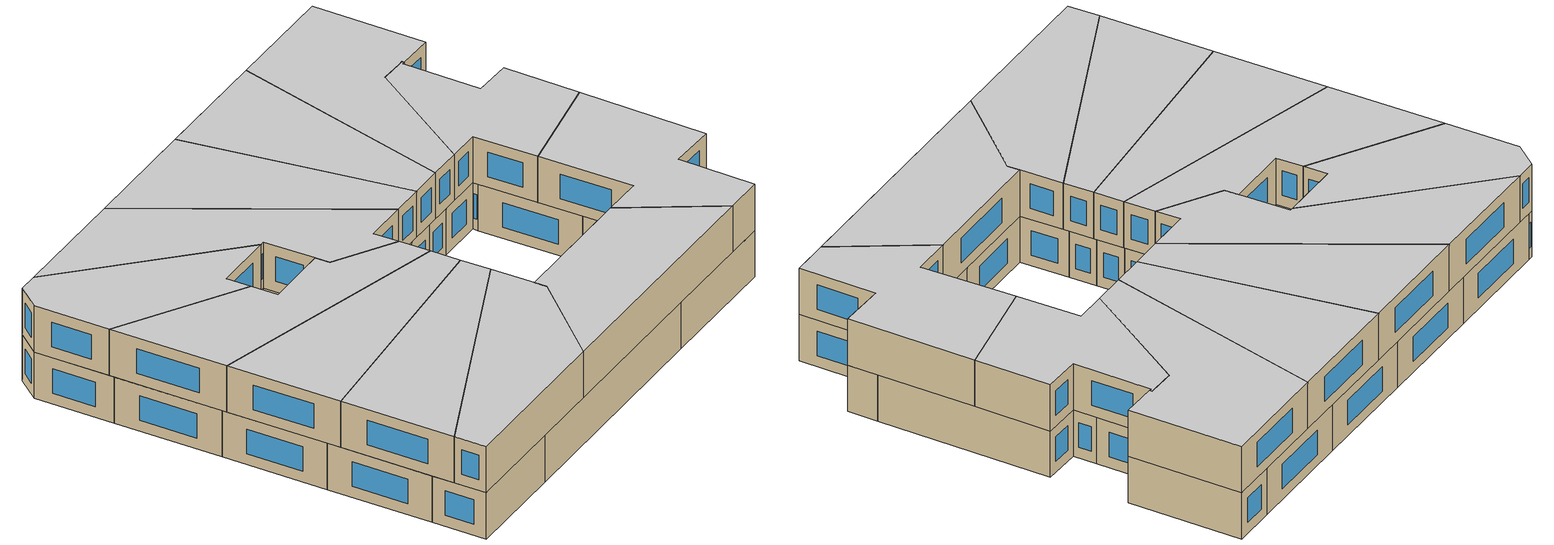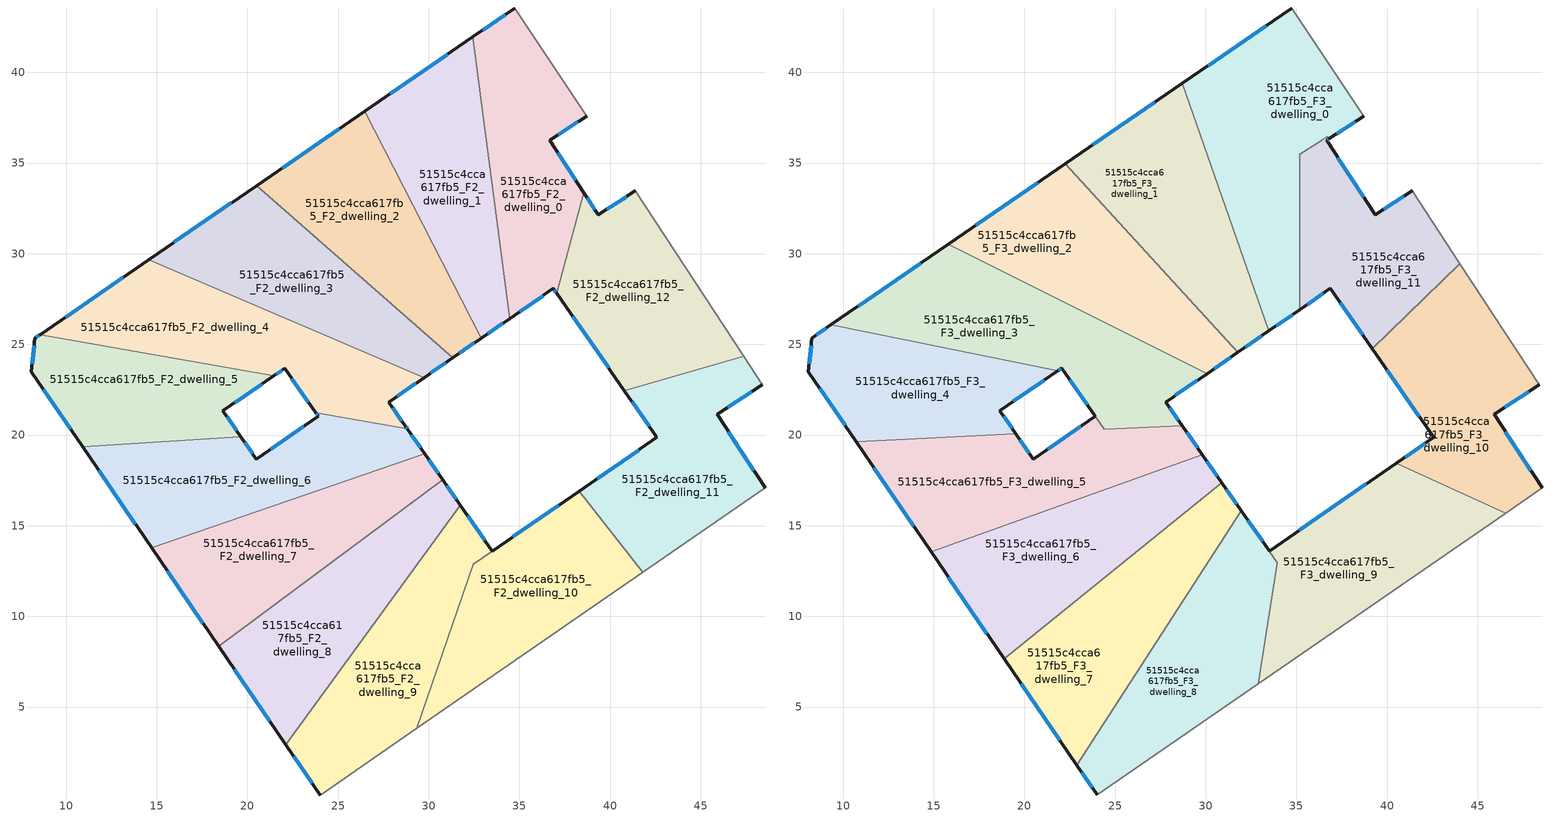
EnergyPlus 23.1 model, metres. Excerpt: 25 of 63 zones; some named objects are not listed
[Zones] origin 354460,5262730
51515c4cca617fb5_F2_dwelling_0
 floor to 51515c4cca617fb5_F1_dwelling_0 (EU_floor_Construction): 34.74,43.55 38.7,37.58 36.66,36.25 38.54,33.37 37.05,27.82 36.87,28.09 34.46,26.42 32.43,41.96 z6
 wall outside (EU_wall_Construction): 34.46,26.42 36.87,28.09 37.05,27.82 / 34.74,43.55 32.43,41.96 / 38.54,33.37 36.66,36.25 38.7,37.58 z6:9
 wall to 51515c4cca617fb5_F2_dwelling_12 (EU_wall_Construction): 37.05,27.82 38.54,33.37 z6:9
 wall to 51515c4cca617fb5_F2_dwelling_1 (EU_wall_Construction): 32.43,41.96 34.46,26.42 z6:9
 wall adiabatic (EU_wall_Construction): 38.7,37.58 34.74,43.55 z6:9
 window (EU_Window_Construction): 36.91,28.03 37.01,27.88 / 35.02,26.81 36.3,27.7 / 34.2,43.18 32.98,42.34 / 37.14,36.57 38.22,37.27 / 38.1,34.05 37.1,35.58 z6.7:8.3
51515c4cca617fb5_F2_dwelling_1
 floor to 51515c4cca617fb5_F1_dwelling_1 (EU_floor_Construction): 32.43,41.96 34.46,26.42 32.89,25.34 26.47,37.86 z6
 wall outside (EU_wall_Construction): 32.89,25.34 34.46,26.42 / 32.43,41.96 26.47,37.86 z6:9
 wall to 51515c4cca617fb5_F2_dwelling_2 (EU_wall_Construction): 26.47,37.86 32.89,25.34 z6:9
 window (EU_Window_Construction): 33.26,25.59 34.09,26.17 / 31.03,41 27.87,38.83 z6.7:8.3
51515c4cca617fb5_F2_dwelling_10
 floor to 51515c4cca617fb5_F1_dwelling_10 (EU_floor_Construction): 38.29,16.91 41.81,12.44 29.33,3.83 32.44,12.87 z6
 wall outside (EU_wall_Construction): 38.29,16.91 33.5,13.6 z6:9
 wall to 51515c4cca617fb5_F2_dwelling_11 (EU_wall_Construction): 41.81,12.44 38.29,16.91 z6:9
 wall adiabatic (EU_wall_Construction): 29.33,3.83 41.81,12.44 z6:9
 wall to 51515c4cca617fb5_F2_dwelling_9 (EU_wall_Construction): 33.5,13.6 32.44,12.87 29.33,3.83 z6:9
 window (EU_Window_Construction): 37.16,16.13 34.63,14.38 z6.7:8.3
51515c4cca617fb5_F2_dwelling_11
 floor to 51515c4cca617fb5_F1_dwelling_11 (EU_floor_Construction): 47.36,24.34 48.39,22.76 45.9,21.15 48.55,17.09 41.81,12.44 38.29,16.91 42.58,19.87 40.78,22.45 z6
 wall outside (EU_wall_Construction): 48.55,17.09 45.9,21.15 48.39,22.76 / 40.78,22.45 42.58,19.87 38.29,16.91 z6:9
 wall adiabatic (EU_wall_Construction): 41.81,12.44 48.55,17.09 / 48.39,22.76 47.36,24.34 z6:9
 wall to 51515c4cca617fb5_F2_dwelling_12 (EU_wall_Construction): 47.36,24.34 40.78,22.45 z6:9
 window (EU_Window_Construction): 47.92,18.04 46.52,20.19 / 41.57,19.18 39.29,17.61 / 41.21,21.85 42.16,20.48 / 46.48,21.53 47.8,22.38 z6.7:8.3
51515c4cca617fb5_F2_dwelling_12
 floor to 51515c4cca617fb5_F1_dwelling_12 (EU_floor_Construction): 41.39,33.47 47.36,24.34 40.78,22.45 37.05,27.82 38.54,33.37 39.34,32.14 z6
 wall outside (EU_wall_Construction): 37.05,27.82 40.78,22.45 / 41.39,33.47 39.34,32.14 38.54,33.37 z6:9
 wall adiabatic (EU_wall_Construction): 47.36,24.34 41.39,33.47 z6:9
 window (EU_Window_Construction): 37.93,26.56 39.91,23.71 / 39.15,32.43 38.73,33.08 / 40.91,33.16 39.82,32.45 z6.7:8.3
51515c4cca617fb5_F2_dwelling_2
 floor to 51515c4cca617fb5_F1_dwelling_2 (EU_floor_Construction): 26.47,37.86 32.89,25.34 31.32,24.25 20.51,33.76 z6
 wall outside (EU_wall_Construction): 31.32,24.25 32.89,25.34 / 26.47,37.86 20.51,33.76 z6:9
 wall to 51515c4cca617fb5_F2_dwelling_3 (EU_wall_Construction): 20.51,33.76 31.32,24.25 z6:9
 window (EU_Window_Construction): 31.68,24.51 32.52,25.08 / 25.07,36.9 21.91,34.73 z6.7:8.3
51515c4cca617fb5_F2_dwelling_3
 floor to 51515c4cca617fb5_F1_dwelling_3 (EU_floor_Construction): 31.32,24.25 29.75,23.17 14.55,29.66 20.51,33.76 z6
 wall outside (EU_wall_Construction): 29.75,23.17 31.32,24.25 / 20.51,33.76 14.55,29.66 z6:9
 wall to 51515c4cca617fb5_F2_dwelling_4 (EU_wall_Construction): 14.55,29.66 29.75,23.17 z6:9
 window (EU_Window_Construction): 30.11,23.42 30.95,24 / 19.11,32.8 15.95,30.63 z6.7:8.3
51515c4cca617fb5_F2_dwelling_4
 floor to 51515c4cca617fb5_F1_dwelling_4 (EU_floor_Construction): 29.75,23.17 27.79,21.82 28.74,20.45 28.82,20.35 23.76,21.24 22.05,23.69 21.45,23.27 8.56,25.54 14.55,29.66 z6
 wall outside (EU_wall_Construction): 21.45,23.27 22.05,23.69 23.76,21.24 / 14.55,29.66 8.56,25.54 / 28.82,20.35 28.74,20.45 27.79,21.82 29.75,23.17 z6:9
 wall to 51515c4cca617fb5_F2_dwelling_5 (EU_wall_Construction): 8.56,25.54 21.45,23.27 z6:9
 wall to 51515c4cca617fb5_F2_dwelling_6 (EU_wall_Construction): 23.76,21.24 28.82,20.35 z6:9
 window (EU_Window_Construction): 21.59,23.37 21.91,23.59 / 13.14,28.7 9.97,26.51 / 28.25,22.14 29.29,22.85 / 28.52,20.77 28.01,21.5 / 28.8,20.37 28.76,20.43 / 22.45,23.11 23.36,21.81 z6.7:8.3
51515c4cca617fb5_F2_dwelling_5
 floor to 51515c4cca617fb5_F1_dwelling_5 (EU_floor_Construction): 21.45,23.27 18.64,21.34 19.64,19.9 10.9,19.36 8.08,23.5 8.28,25.35 8.56,25.54 z6
 wall outside (EU_wall_Construction): 8.56,25.54 8.28,25.35 8.08,23.5 10.9,19.36 / 19.64,19.9 18.64,21.34 21.45,23.27 z6:9
 wall to 51515c4cca617fb5_F2_dwelling_6 (EU_wall_Construction): 10.9,19.36 19.64,19.9 z6:9
 window (EU_Window_Construction): 8.49,25.5 8.34,25.4 / 19.3,21.79 20.79,22.82 / 19.4,20.24 18.87,21 / 8.74,22.53 10.24,20.34 / 8.23,24.92 8.13,23.93 z6.7:8.3
51515c4cca617fb5_F2_dwelling_6
 floor to 51515c4cca617fb5_F1_dwelling_6 (EU_floor_Construction): 28.82,20.35 29.77,18.98 14.71,13.78 10.9,19.36 19.64,19.9 20.49,18.68 23.9,21.04 23.76,21.24 z6
 wall outside (EU_wall_Construction): 23.76,21.24 23.9,21.04 20.49,18.68 19.64,19.9 / 29.77,18.98 28.82,20.35 / 10.9,19.36 14.71,13.78 z6:9
 wall to 51515c4cca617fb5_F2_dwelling_7 (EU_wall_Construction): 14.71,13.78 29.77,18.98 z6:9
 window (EU_Window_Construction): 23.79,21.19 23.87,21.09 / 29.54,19.3 29.04,20.02 / 11.8,18.05 13.82,15.09 / 20.29,18.96 19.84,19.61 / 23.1,20.48 21.29,19.23 z6.7:8.3
51515c4cca617fb5_F2_dwelling_7
 floor to 51515c4cca617fb5_F1_dwelling_7 (EU_floor_Construction): 29.77,18.98 30.76,17.55 18.41,8.36 14.71,13.78 z6
 wall outside (EU_wall_Construction): 30.76,17.55 29.77,18.98 / 14.71,13.78 18.41,8.36 z6:9
 wall to 51515c4cca617fb5_F2_dwelling_8 (EU_wall_Construction): 18.41,8.36 30.76,17.55 z6:9
 window (EU_Window_Construction): 30.53,17.89 30,18.64 / 15.58,12.51 17.54,9.63 z6.7:8.3
51515c4cca617fb5_F2_dwelling_8
 floor to 51515c4cca617fb5_F1_dwelling_8 (EU_floor_Construction): 30.76,17.55 31.74,16.13 22.11,2.93 18.41,8.36 z6
 wall outside (EU_wall_Construction): 31.74,16.13 30.76,17.55 / 18.41,8.36 22.11,2.93 z6:9
 wall to 51515c4cca617fb5_F2_dwelling_9 (EU_wall_Construction): 22.11,2.93 31.74,16.13 z6:9
 window (EU_Window_Construction): 31.51,16.47 30.99,17.22 / 19.28,7.08 21.24,4.21 z6.7:8.3
51515c4cca617fb5_F2_dwelling_9
 floor to 51515c4cca617fb5_F1_dwelling_9 (EU_floor_Construction): 31.74,16.13 33.5,13.61 32.44,12.87 29.33,3.83 24,0.15 22.11,2.93 z6
 wall outside (EU_wall_Construction): 33.5,13.61 31.74,16.13 / 22.11,2.93 24,0.15 z6:9
 wall adiabatic (EU_wall_Construction): 24,0.15 29.33,3.83 z6:9
 window (EU_Window_Construction): 33.09,14.2 32.16,15.54 / 22.55,2.28 23.56,0.81 z6.7:8.3
51515c4cca617fb5_F3_dwelling_0
 floor to 51515c4cca617fb5_F2_dwelling_0 (EU_floor_Construction): 34.74,43.55 38.7,37.58 36.78,36.34 36.7,36.46 36.45,36.3 35.18,35.48 35.18,26.93 34.46,26.42 32.43,41.96 z9
 floor to 51515c4cca617fb5_F2_dwelling_1 (EU_floor_Construction): 32.43,41.96 34.46,26.42 33.47,25.75 28.7,39.4 z9
 wall outside (EU_wall_Construction): 34.74,43.55 28.7,39.4 / 36.78,36.34 38.7,37.58 / 33.47,25.75 35.18,26.93 z9:12
 wall adiabatic (EU_wall_Construction): 38.7,37.58 34.74,43.55 z9:12
 wall to 51515c4cca617fb5_F3_dwelling_11 (EU_wall_Construction): 35.18,26.93 35.18,35.48 36.45,36.3 36.7,36.46 36.78,36.34 z9:12
 wall to 51515c4cca617fb5_F3_dwelling_1 (EU_wall_Construction): 28.7,39.4 33.47,25.75 z9:12
 window (EU_Window_Construction): 33.33,42.58 30.12,40.38 / 37.23,36.63 38.25,37.29 / 33.88,26.02 34.78,26.65 z9.7:11.3
 ceiling to 51515c4cca617fb5_F4_dwelling_0 (EU_floor_Construction): 35.18,26.93 35.18,35.48 36.45,36.3 36.7,36.46 36.78,36.34 38.7,37.58 34.74,43.55 28.7,39.4 33.47,25.75 z12
51515c4cca617fb5_F3_dwelling_1
 floor to 51515c4cca617fb5_F2_dwelling_1 (EU_floor_Construction): 28.7,39.4 33.47,25.75 32.89,25.34 26.47,37.86 z9
 floor to 51515c4cca617fb5_F2_dwelling_2 (EU_floor_Construction): 26.47,37.86 32.89,25.34 31.77,24.57 22.24,34.96 z9
 wall outside (EU_wall_Construction): 31.77,24.57 33.47,25.75 / 28.7,39.4 22.24,34.96 z9:12
 wall to 51515c4cca617fb5_F3_dwelling_2 (EU_wall_Construction): 22.24,34.96 31.77,24.57 z9:12
 window (EU_Window_Construction): 32.17,24.85 33.07,25.47 / 27.19,38.36 23.76,36 z9.7:11.3
 ceiling to 51515c4cca617fb5_F4_dwelling_1 (EU_floor_Construction): 33.47,25.75 28.7,39.4 22.24,34.96 31.77,24.57 z12
51515c4cca617fb5_F3_dwelling_10
 floor to 51515c4cca617fb5_F2_dwelling_11 (EU_floor_Construction): 47.36,24.34 48.39,22.76 45.9,21.15 48.55,17.09 46.54,15.7 40.5,18.44 42.58,19.87 40.79,22.45 z9
 floor to 51515c4cca617fb5_F2_dwelling_12 (EU_floor_Construction): 44.01,29.46 47.36,24.34 40.79,22.45 39.19,24.75 z9
 wall outside (EU_wall_Construction): 48.55,17.09 45.9,21.15 48.39,22.76 / 39.19,24.75 42.58,19.87 40.5,18.44 z9:12
 wall adiabatic (EU_wall_Construction): 46.54,15.7 48.55,17.09 / 48.39,22.76 44.01,29.46 z9:12
 wall to 51515c4cca617fb5_F3_dwelling_9 (EU_wall_Construction): 40.5,18.44 46.54,15.7 z9:12
 wall to 51515c4cca617fb5_F3_dwelling_11 (EU_wall_Construction): 44.01,29.46 39.19,24.75 z9:12
 window (EU_Window_Construction): 47.92,18.04 46.52,20.2 / 42.09,19.54 40.99,18.78 / 39.98,23.61 41.78,21.02 / 46.48,21.53 47.8,22.38 z9.7:11.3
 ceiling to 51515c4cca617fb5_F4_dwelling_10 (EU_floor_Construction): 48.55,17.09 45.9,21.15 48.39,22.76 44.01,29.46 39.19,24.75 42.58,19.87 40.5,18.44 46.54,15.7 z12
51515c4cca617fb5_F3_dwelling_11
 floor to 51515c4cca617fb5_F2_dwelling_12 (EU_floor_Construction): 41.39,33.47 44.01,29.46 39.19,24.75 37.05,27.82 38.54,33.37 39.34,32.14 z9
 floor to 51515c4cca617fb5_F2_dwelling_0 (EU_floor_Construction): 36.78,36.34 36.66,36.26 38.54,33.37 37.05,27.82 36.87,28.09 35.18,26.93 35.18,35.48 36.45,36.3 36.7,36.46 z9
 wall outside (EU_wall_Construction): 41.39,33.47 39.34,32.14 36.66,36.26 36.78,36.34 / 35.18,26.93 36.87,28.09 39.19,24.75 z9:12
 wall adiabatic (EU_wall_Construction): 44.01,29.46 41.39,33.47 z9:12
 window (EU_Window_Construction): 36.69,36.28 36.75,36.32 / 38.71,33.11 37.29,35.29 / 40.91,33.16 39.82,32.45 / 37.41,27.31 38.64,25.54 / 35.58,27.2 36.47,27.82 z9.7:11.3
 ceiling to 51515c4cca617fb5_F4_dwelling_11 (EU_floor_Construction): 44.01,29.46 41.39,33.47 39.34,32.14 36.66,36.26 36.78,36.34 36.7,36.46 36.45,36.3 35.18,35.48 35.18,26.93 36.87,28.09 39.19,24.75 z12
51515c4cca617fb5_F3_dwelling_2
 floor to 51515c4cca617fb5_F2_dwelling_3 (EU_floor_Construction): 31.31,24.25 30.07,23.4 15.79,30.52 20.51,33.76 z9
 floor to 51515c4cca617fb5_F2_dwelling_2 (EU_floor_Construction): 22.24,34.96 31.77,24.57 31.31,24.25 20.51,33.76 z9
 wall outside (EU_wall_Construction): 30.07,23.4 31.77,24.57 / 22.24,34.96 15.78,30.52 z9:12
 wall to 51515c4cca617fb5_F3_dwelling_3 (EU_wall_Construction): 15.78,30.52 30.07,23.4 z9:12
 window (EU_Window_Construction): 30.47,23.67 31.37,24.29 / 20.73,33.91 17.3,31.56 z9.7:11.3
 ceiling to 51515c4cca617fb5_F4_dwelling_2 (EU_floor_Construction): 31.77,24.57 22.24,34.96 15.78,30.52 30.07,23.4 z12
51515c4cca617fb5_F3_dwelling_3
 floor to 51515c4cca617fb5_F2_dwelling_3 (EU_floor_Construction): 30.07,23.4 29.75,23.17 14.55,29.66 15.79,30.52 z9
 floor to 51515c4cca617fb5_F2_dwelling_4 (EU_floor_Construction): 29.75,23.17 27.79,21.82 28.69,20.52 28,20.49 23.76,21.24 22.05,23.69 21.84,23.54 9.33,26.07 14.55,29.66 z9
 floor to 51515c4cca617fb5_F2_dwelling_6 (EU_floor_Construction): 28,20.49 24.41,20.31 23.76,21.24 z9
 wall outside (EU_wall_Construction): 21.84,23.54 22.05,23.69 23.9,21.04 / 15.78,30.52 9.32,26.07 / 28.69,20.52 27.79,21.82 30.07,23.4 z9:12
 wall to 51515c4cca617fb5_F3_dwelling_4 (EU_wall_Construction): 9.32,26.07 21.84,23.54 z9:12
 wall to 51515c4cca617fb5_F3_dwelling_5 (EU_wall_Construction): 23.9,21.04 24.41,20.31 28.69,20.52 z9:12
 window (EU_Window_Construction): 21.89,23.58 22,23.65 / 14.27,29.47 10.84,27.12 / 28.33,22.19 29.54,23.03 / 28.48,20.83 28,21.52 / 22.48,23.07 23.46,21.66 z9.7:11.3
 ceiling to 51515c4cca617fb5_F4_dwelling_3 (EU_floor_Construction): 28.69,20.52 27.79,21.82 30.07,23.4 15.78,30.52 9.32,26.07 21.84,23.54 22.05,23.69 24.41,20.31 z12
51515c4cca617fb5_F3_dwelling_4
 floor to 51515c4cca617fb5_F2_dwelling_4 (EU_floor_Construction): 21.84,23.54 21.45,23.27 8.56,25.54 9.33,26.07 z9
 floor to 51515c4cca617fb5_F2_dwelling_5 (EU_floor_Construction): 21.45,23.27 18.64,21.34 19.52,20.07 10.72,19.63 8.08,23.5 8.28,25.35 8.56,25.54 z9
 wall outside (EU_wall_Construction): 9.32,26.07 8.28,25.35 8.08,23.5 10.72,19.63 / 19.52,20.07 18.64,21.34 21.84,23.54 z9:12
 wall to 51515c4cca617fb5_F3_dwelling_5 (EU_wall_Construction): 10.72,19.63 19.52,20.07 z9:12
 window (EU_Window_Construction): 9.08,25.9 8.52,25.52 / 19.39,21.86 21.09,23.02 / 19.31,20.37 18.85,21.04 / 8.7,22.59 10.1,20.54 / 8.23,24.92 8.13,23.94 z9.7:11.3
 ceiling to 51515c4cca617fb5_F4_dwelling_4 (EU_floor_Construction): 19.52,20.07 18.64,21.34 21.84,23.54 9.32,26.07 8.28,25.35 8.08,23.5 10.72,19.63 z12
51515c4cca617fb5_F3_dwelling_5
 floor to 51515c4cca617fb5_F2_dwelling_6 (EU_floor_Construction): 28.82,20.35 29.77,18.98 14.71,13.78 10.9,19.36 19.64,19.9 20.49,18.68 23.9,21.04 24.41,20.31 28,20.49 z9
 floor to 51515c4cca617fb5_F2_dwelling_7 (EU_floor_Construction): 29.77,18.98 29.81,18.92 14.87,13.55 14.71,13.78 z9
 floor to 51515c4cca617fb5_F2_dwelling_5 (EU_floor_Construction): 19.52,20.07 19.64,19.9 10.9,19.36 10.72,19.63 z9
 floor to 51515c4cca617fb5_F2_dwelling_4 (EU_floor_Construction): 28.74,20.45 28.82,20.35 28,20.49 28.69,20.52 z9
 wall outside (EU_wall_Construction): 23.9,21.04 20.49,18.68 19.52,20.07 / 29.81,18.92 28.69,20.52 / 10.72,19.63 14.87,13.55 z9:12
 wall to 51515c4cca617fb5_F3_dwelling_6 (EU_wall_Construction): 14.87,13.55 29.81,18.92 z9:12
 window (EU_Window_Construction): 23.1,20.48 21.29,19.23 / 29.55,19.3 28.95,20.15 / 11.7,18.2 13.89,14.98 / 20.26,19 19.75,19.74 z9.7:11.3
 ceiling to 51515c4cca617fb5_F4_dwelling_5 (EU_floor_Construction): 29.81,18.92 28.69,20.52 24.41,20.31 23.9,21.04 20.49,18.68 19.52,20.07 10.72,19.63 14.87,13.55 z12
51515c4cca617fb5_F3_dwelling_6
 floor to 51515c4cca617fb5_F2_dwelling_7 (EU_floor_Construction): 29.81,18.92 30.76,17.55 18.41,8.36 14.87,13.55 z9
 floor to 51515c4cca617fb5_F2_dwelling_8 (EU_floor_Construction): 30.76,17.55 30.88,17.37 18.87,7.68 18.41,8.36 z9
 wall outside (EU_wall_Construction): 30.88,17.37 29.81,18.92 / 14.87,13.55 18.87,7.68 z9:12
 wall to 51515c4cca617fb5_F3_dwelling_7 (EU_wall_Construction): 18.87,7.68 30.88,17.37 z9:12
 window (EU_Window_Construction): 30.63,17.74 30.06,18.56 / 15.81,12.17 17.93,9.06 z9.7:11.3
 ceiling to 51515c4cca617fb5_F4_dwelling_6 (EU_floor_Construction): 30.88,17.37 29.81,18.92 14.87,13.55 18.87,7.68 z12
51515c4cca617fb5_F3_dwelling_7
 floor to 51515c4cca617fb5_F2_dwelling_8 (EU_floor_Construction): 30.88,17.37 31.74,16.13 22.11,2.93 18.87,7.68 z9
 floor to 51515c4cca617fb5_F2_dwelling_9 (EU_floor_Construction): 31.74,16.13 31.95,15.84 22.88,1.8 22.11,2.93 z9
 wall outside (EU_wall_Construction): 31.95,15.84 30.88,17.37 / 18.87,7.68 22.88,1.8 z9:12
 wall to 51515c4cca617fb5_F3_dwelling_8 (EU_wall_Construction): 22.88,1.8 31.95,15.84 z9:12
 window (EU_Window_Construction): 31.7,16.2 31.13,17.01 / 19.81,6.3 21.94,3.18 z9.7:11.3
 ceiling to 51515c4cca617fb5_F4_dwelling_7 (EU_floor_Construction): 22.88,1.8 31.95,15.84 30.88,17.37 18.87,7.68 z12
51515c4cca617fb5_F3_dwelling_8
 floor to 51515c4cca617fb5_F2_dwelling_9 (EU_floor_Construction): 31.95,15.84 33.5,13.61 32.44,12.87 29.33,3.83 24,0.15 22.88,1.8 z9
 floor to 51515c4cca617fb5_F2_dwelling_10 (EU_floor_Construction): 33.5,13.6 33.94,12.97 32.88,6.28 29.33,3.83 32.44,12.87 z9
 wall outside (EU_wall_Construction): 22.88,1.8 24,0.15 / 33.5,13.61 31.95,15.84 z9:12
 wall to 51515c4cca617fb5_F3_dwelling_9 (EU_wall_Construction): 32.88,6.28 33.94,12.97 33.5,13.61 z9:12
 wall adiabatic (EU_wall_Construction): 24,0.15 32.88,6.28 z9:12
 window (EU_Window_Construction): 23.14,1.41 23.74,0.54 / 33.14,14.13 32.31,15.32 z9.7:11.3
 ceiling to 51515c4cca617fb5_F4_dwelling_8 (EU_floor_Construction): 32.88,6.28 33.94,12.97 31.95,15.84 22.88,1.8 24,0.15 z12
51515c4cca617fb5_F3_dwelling_9
 floor to 51515c4cca617fb5_F2_dwelling_10 (EU_floor_Construction): 38.29,16.91 41.81,12.44 32.89,6.28 33.94,12.97 33.5,13.6 z9
 floor to 51515c4cca617fb5_F2_dwelling_11 (EU_floor_Construction): 46.54,15.7 41.81,12.44 38.29,16.91 40.5,18.44 z9
 wall outside (EU_wall_Construction): 40.5,18.44 33.5,13.61 z9:12
 wall adiabatic (EU_wall_Construction): 32.89,6.28 46.54,15.7 z9:12
 window (EU_Window_Construction): 38.86,17.3 35.15,14.74 z9.7:11.3
 ceiling to 51515c4cca617fb5_F4_dwelling_9 (EU_floor_Construction): 46.54,15.7 40.5,18.44 33.5,13.61 33.94,12.97 32.89,6.28 z12
[Building]
EU S2 Campaign: North Axis=0; Terrain=City; Solar Distribution=FullExterior
[Site:Location]
Budapest.Ferenc.Liszt.Intl.AP: Latitude=47.437; Longitude=19.256; Time Zone=1; Elevation=185
[SizingPeriod:WeatherFileDays]
AnnualSizingPeriod: Begin Month=1; Begin Day of Month=1; End Month=12; End Day of Month=31; Day of Week for Start Day=Monday; Use Weather File Daylight Saving Period=No; Use Weather File Rain and Snow Indicators=No
[MATERIAL]
EU_InternalMass_Material: Roughness=MediumRough; Thickness=0.1; Conductivity=1; Density=1800; Specific Heat=900; Thermal Absorptance=0.9; Solar Absorptance=0.7; Visible Absorptance=0.7
[MATERIAL:NOMASS] Roughness=MediumRough; Thermal Absorptance=0.9; Solar Absorptance=0.7; Visible Absorptance=0.7
Name | Thermal Resistance
EU_wall_NoMass | 0.832559
EU_floor_NoMass | 0.872794
[WINDOWMATERIAL:SIMPLEGLAZINGSYSTEM]
EU_Window_SimpleGlazing: UFactor=2.79869; Solar Heat Gain Coefficient=0.75; Visible Transmittance=0.75
[CONSTRUCTION]
EU_wall_Construction: EU_wall_NoMass
EU_floor_Construction: EU_floor_NoMass
EU_Window_Construction: EU_Window_SimpleGlazing
EU_InternalMass_Construction: EU_InternalMass_Material
[ZONE] Type=1; Multiplier=1; Ceiling Height=autocalculate; Floor Area=autocalculate; Part of Total Floor Area=Yes
Name | Volume
51515c4cca617fb5_F2_dwelling_0 | 191.49
51515c4cca617fb5_F3_dwelling_0 | 246.636
51515c4cca617fb5_F2_dwelling_1 | 191.469
51515c4cca617fb5_F3_dwelling_1; 51515c4cca617fb5_F3_dwelling_10 | 207.43
51515c4cca617fb5_F2_dwelling_10 | 189.609
51515c4cca617fb5_F2_dwelling_11 | 191.457
51515c4cca617fb5_F3_dwelling_11 | 168.234
51515c4cca617fb5_F2_dwelling_12 | 191.484
51515c4cca617fb5_F2_dwelling_2 | 191.5
51515c4cca617fb5_F3_dwelling_2 | 207.433
51515c4cca617fb5_F2_dwelling_3 | 191.482
51515c4cca617fb5_F3_dwelling_3 | 241.91
51515c4cca617fb5_F2_dwelling_4 | 216.46
51515c4cca617fb5_F3_dwelling_4 | 171.051
51515c4cca617fb5_F2_dwelling_5 | 157.622
51515c4cca617fb5_F3_dwelling_5 | 209.315
51515c4cca617fb5_F2_dwelling_6 | 200.357
51515c4cca617fb5_F3_dwelling_6 | 207.431
51515c4cca617fb5_F2_dwelling_7 | 191.447
51515c4cca617fb5_F3_dwelling_7 | 207.457
51515c4cca617fb5_F2_dwelling_8 | 191.491
51515c4cca617fb5_F3_dwelling_8 | 206.528
51515c4cca617fb5_F2_dwelling_9 | 193.314
51515c4cca617fb5_F3_dwelling_9 | 208.27
[INTERNALMASS] Construction=EU_InternalMass_Construction
Name | Zone or ZoneList | Surface Area
51515c4cca617fb5_F2_dwelling_0_EU_InternalMass | 51515c4cca617fb5_F2_dwelling_0 | 63.8301
51515c4cca617fb5_F2_dwelling_1_EU_InternalMass | 51515c4cca617fb5_F2_dwelling_1 | 63.8228
51515c4cca617fb5_F2_dwelling_2_EU_InternalMass | 51515c4cca617fb5_F2_dwelling_2 | 63.8331
51515c4cca617fb5_F2_dwelling_3_EU_InternalMass | 51515c4cca617fb5_F2_dwelling_3 | 63.8275
51515c4cca617fb5_F2_dwelling_4_EU_InternalMass | 51515c4cca617fb5_F2_dwelling_4 | 72.1559
51515c4cca617fb5_F2_dwelling_5_EU_InternalMass | 51515c4cca617fb5_F2_dwelling_5 | 52.5407
51515c4cca617fb5_F2_dwelling_6_EU_InternalMass | 51515c4cca617fb5_F2_dwelling_6 | 66.7826
51515c4cca617fb5_F2_dwelling_7_EU_InternalMass | 51515c4cca617fb5_F2_dwelling_7 | 63.8157
51515c4cca617fb5_F2_dwelling_8_EU_InternalMass | 51515c4cca617fb5_F2_dwelling_8 | 63.8304
51515c4cca617fb5_F2_dwelling_9_EU_InternalMass | 51515c4cca617fb5_F2_dwelling_9 | 64.4388
51515c4cca617fb5_F2_dwelling_10_EU_InternalMass | 51515c4cca617fb5_F2_dwelling_10 | 63.2153
51515c4cca617fb5_F2_dwelling_11_EU_InternalMass | 51515c4cca617fb5_F2_dwelling_11 | 63.8189
51515c4cca617fb5_F2_dwelling_12_EU_InternalMass | 51515c4cca617fb5_F2_dwelling_12 | 63.8283
51515c4cca617fb5_F3_dwelling_0_EU_InternalMass | 51515c4cca617fb5_F3_dwelling_0 | 82.2179
51515c4cca617fb5_F3_dwelling_1_EU_InternalMass | 51515c4cca617fb5_F3_dwelling_1 | 69.1433
51515c4cca617fb5_F3_dwelling_2_EU_InternalMass | 51515c4cca617fb5_F3_dwelling_2 | 69.1443
51515c4cca617fb5_F3_dwelling_3_EU_InternalMass | 51515c4cca617fb5_F3_dwelling_3 | 80.6451
51515c4cca617fb5_F3_dwelling_4_EU_InternalMass | 51515c4cca617fb5_F3_dwelling_4 | 57.017
51515c4cca617fb5_F3_dwelling_5_EU_InternalMass | 51515c4cca617fb5_F3_dwelling_5 | 69.7713
51515c4cca617fb5_F3_dwelling_6_EU_InternalMass | 51515c4cca617fb5_F3_dwelling_6 | 69.1438
51515c4cca617fb5_F3_dwelling_7_EU_InternalMass | 51515c4cca617fb5_F3_dwelling_7 | 69.152
51515c4cca617fb5_F3_dwelling_8_EU_InternalMass | 51515c4cca617fb5_F3_dwelling_8 | 68.8547
51515c4cca617fb5_F3_dwelling_9_EU_InternalMass | 51515c4cca617fb5_F3_dwelling_9 | 69.4257
51515c4cca617fb5_F3_dwelling_10_EU_InternalMass | 51515c4cca617fb5_F3_dwelling_10 | 69.1442
51515c4cca617fb5_F3_dwelling_11_EU_InternalMass | 51515c4cca617fb5_F3_dwelling_11 | 56.0767
[OTHEREQUIPMENT] Fuel Type=Electricity; Design Level Calculation Method=Watts/Area; Power per Zone Floor Area=1; Fraction Latent=0; Fraction Radiant=0; Fraction Lost=0; Carbon Dioxide Generation Rate=0; EndUse Subcategory=EU_Step8_InternalGains
Name | Zone or ZoneList or Space or SpaceList | Schedule
EU_Step8_InternalGain_51515c4cca617fb5_F2_dwelling_0_f000 | 51515c4cca617fb5_F2_dwelling_0 | EU_Step8_GainSchedule_51515c4cca617fb5_F2_dwelling_0_f000
EU_Step8_InternalGain_51515c4cca617fb5_F2_dwelling_1_f000 | 51515c4cca617fb5_F2_dwelling_1 | EU_Step8_GainSchedule_51515c4cca617fb5_F2_dwelling_1_f000
EU_Step8_InternalGain_51515c4cca617fb5_F2_dwelling_2_f000 | 51515c4cca617fb5_F2_dwelling_2 | EU_Step8_GainSchedule_51515c4cca617fb5_F2_dwelling_2_f000
EU_Step8_InternalGain_51515c4cca617fb5_F2_dwelling_3_f000 | 51515c4cca617fb5_F2_dwelling_3 | EU_Step8_GainSchedule_51515c4cca617fb5_F2_dwelling_3_f000
EU_Step8_InternalGain_51515c4cca617fb5_F2_dwelling_4_f000 | 51515c4cca617fb5_F2_dwelling_4 | EU_Step8_GainSchedule_51515c4cca617fb5_F2_dwelling_4_f000
EU_Step8_InternalGain_51515c4cca617fb5_F2_dwelling_5_f000 | 51515c4cca617fb5_F2_dwelling_5 | EU_Step8_GainSchedule_51515c4cca617fb5_F2_dwelling_5_f000
EU_Step8_InternalGain_51515c4cca617fb5_F2_dwelling_6_f000 | 51515c4cca617fb5_F2_dwelling_6 | EU_Step8_GainSchedule_51515c4cca617fb5_F2_dwelling_6_f000
EU_Step8_InternalGain_51515c4cca617fb5_F2_dwelling_7_f000 | 51515c4cca617fb5_F2_dwelling_7 | EU_Step8_GainSchedule_51515c4cca617fb5_F2_dwelling_7_f000
EU_Step8_InternalGain_51515c4cca617fb5_F2_dwelling_8_f000 | 51515c4cca617fb5_F2_dwelling_8 | EU_Step8_GainSchedule_51515c4cca617fb5_F2_dwelling_8_f000
EU_Step8_InternalGain_51515c4cca617fb5_F2_dwelling_9_f000 | 51515c4cca617fb5_F2_dwelling_9 | EU_Step8_GainSchedule_51515c4cca617fb5_F2_dwelling_9_f000
EU_Step8_InternalGain_51515c4cca617fb5_F2_dwelling_10_f000 | 51515c4cca617fb5_F2_dwelling_10 | EU_Step8_GainSchedule_51515c4cca617fb5_F2_dwelling_10_f000
EU_Step8_InternalGain_51515c4cca617fb5_F2_dwelling_11_f000 | 51515c4cca617fb5_F2_dwelling_11 | EU_Step8_GainSchedule_51515c4cca617fb5_F2_dwelling_11_f000
EU_Step8_InternalGain_51515c4cca617fb5_F2_dwelling_12_f000 | 51515c4cca617fb5_F2_dwelling_12 | EU_Step8_GainSchedule_51515c4cca617fb5_F2_dwelling_12_f000
EU_Step8_InternalGain_51515c4cca617fb5_F3_dwelling_0_f000 | 51515c4cca617fb5_F3_dwelling_0 | EU_Step8_GainSchedule_51515c4cca617fb5_F3_dwelling_0_f000
EU_Step8_InternalGain_51515c4cca617fb5_F3_dwelling_1_f000 | 51515c4cca617fb5_F3_dwelling_1 | EU_Step8_GainSchedule_51515c4cca617fb5_F3_dwelling_1_f000
EU_Step8_InternalGain_51515c4cca617fb5_F3_dwelling_2_f000 | 51515c4cca617fb5_F3_dwelling_2 | EU_Step8_GainSchedule_51515c4cca617fb5_F3_dwelling_2_f000
EU_Step8_InternalGain_51515c4cca617fb5_F3_dwelling_3_f000 | 51515c4cca617fb5_F3_dwelling_3 | EU_Step8_GainSchedule_51515c4cca617fb5_F3_dwelling_3_f000
EU_Step8_InternalGain_51515c4cca617fb5_F3_dwelling_4_f000 | 51515c4cca617fb5_F3_dwelling_4 | EU_Step8_GainSchedule_51515c4cca617fb5_F3_dwelling_4_f000
EU_Step8_InternalGain_51515c4cca617fb5_F3_dwelling_5_f000 | 51515c4cca617fb5_F3_dwelling_5 | EU_Step8_GainSchedule_51515c4cca617fb5_F3_dwelling_5_f000
EU_Step8_InternalGain_51515c4cca617fb5_F3_dwelling_6_f000 | 51515c4cca617fb5_F3_dwelling_6 | EU_Step8_GainSchedule_51515c4cca617fb5_F3_dwelling_6_f000
EU_Step8_InternalGain_51515c4cca617fb5_F3_dwelling_7_f000 | 51515c4cca617fb5_F3_dwelling_7 | EU_Step8_GainSchedule_51515c4cca617fb5_F3_dwelling_7_f000
EU_Step8_InternalGain_51515c4cca617fb5_F3_dwelling_8_f000 | 51515c4cca617fb5_F3_dwelling_8 | EU_Step8_GainSchedule_51515c4cca617fb5_F3_dwelling_8_f000
EU_Step8_InternalGain_51515c4cca617fb5_F3_dwelling_9_f000 | 51515c4cca617fb5_F3_dwelling_9 | EU_Step8_GainSchedule_51515c4cca617fb5_F3_dwelling_9_f000
EU_Step8_InternalGain_51515c4cca617fb5_F3_dwelling_10_f000 | 51515c4cca617fb5_F3_dwelling_10 | EU_Step8_GainSchedule_51515c4cca617fb5_F3_dwelling_10_f000
EU_Step8_InternalGain_51515c4cca617fb5_F3_dwelling_11_f000 | 51515c4cca617fb5_F3_dwelling_11 | EU_Step8_GainSchedule_51515c4cca617fb5_F3_dwelling_11_f000
[ZONEVENTILATION:DESIGNFLOWRATE] Schedule=EU_AlwaysOn; Design Flow Rate Calculation Method=AirChanges/Hour; Air Changes per Hour=0.475469; Ventilation Type=Natural; Fan Pressure Rise=0; Fan Total Efficiency=1; Constant Term Coefficient=1; Temperature Term Coefficient=0; Velocity Term Coefficient=0; Velocity Squared Term Coefficient=0; Minimum Indoor Temperature=-100; Maximum Indoor Temperature=100; Delta Temperature=-100; Minimum Outdoor Temperature=-100; Maximum Outdoor Temperature=100; Maximum Wind Speed=40
Name | Zone or ZoneList or Space or SpaceList
EU_ConstantAir_51515c4cca617fb5_F2_dwelling_0 | 51515c4cca617fb5_F2_dwelling_0
EU_ConstantAir_51515c4cca617fb5_F2_dwelling_1 | 51515c4cca617fb5_F2_dwelling_1
EU_ConstantAir_51515c4cca617fb5_F2_dwelling_2 | 51515c4cca617fb5_F2_dwelling_2
EU_ConstantAir_51515c4cca617fb5_F2_dwelling_3 | 51515c4cca617fb5_F2_dwelling_3
EU_ConstantAir_51515c4cca617fb5_F2_dwelling_4 | 51515c4cca617fb5_F2_dwelling_4
EU_ConstantAir_51515c4cca617fb5_F2_dwelling_5 | 51515c4cca617fb5_F2_dwelling_5
EU_ConstantAir_51515c4cca617fb5_F2_dwelling_6 | 51515c4cca617fb5_F2_dwelling_6
EU_ConstantAir_51515c4cca617fb5_F2_dwelling_7 | 51515c4cca617fb5_F2_dwelling_7
EU_ConstantAir_51515c4cca617fb5_F2_dwelling_8 | 51515c4cca617fb5_F2_dwelling_8
EU_ConstantAir_51515c4cca617fb5_F2_dwelling_9 | 51515c4cca617fb5_F2_dwelling_9
EU_ConstantAir_51515c4cca617fb5_F2_dwelling_10 | 51515c4cca617fb5_F2_dwelling_10
EU_ConstantAir_51515c4cca617fb5_F2_dwelling_11 | 51515c4cca617fb5_F2_dwelling_11
EU_ConstantAir_51515c4cca617fb5_F2_dwelling_12 | 51515c4cca617fb5_F2_dwelling_12
EU_ConstantAir_51515c4cca617fb5_F3_dwelling_0 | 51515c4cca617fb5_F3_dwelling_0
EU_ConstantAir_51515c4cca617fb5_F3_dwelling_1 | 51515c4cca617fb5_F3_dwelling_1
EU_ConstantAir_51515c4cca617fb5_F3_dwelling_2 | 51515c4cca617fb5_F3_dwelling_2
EU_ConstantAir_51515c4cca617fb5_F3_dwelling_3 | 51515c4cca617fb5_F3_dwelling_3
EU_ConstantAir_51515c4cca617fb5_F3_dwelling_4 | 51515c4cca617fb5_F3_dwelling_4
EU_ConstantAir_51515c4cca617fb5_F3_dwelling_5 | 51515c4cca617fb5_F3_dwelling_5
EU_ConstantAir_51515c4cca617fb5_F3_dwelling_6 | 51515c4cca617fb5_F3_dwelling_6
EU_ConstantAir_51515c4cca617fb5_F3_dwelling_7 | 51515c4cca617fb5_F3_dwelling_7
EU_ConstantAir_51515c4cca617fb5_F3_dwelling_8 | 51515c4cca617fb5_F3_dwelling_8
EU_ConstantAir_51515c4cca617fb5_F3_dwelling_9 | 51515c4cca617fb5_F3_dwelling_9
EU_ConstantAir_51515c4cca617fb5_F3_dwelling_10 | 51515c4cca617fb5_F3_dwelling_10
EU_ConstantAir_51515c4cca617fb5_F3_dwelling_11 | 51515c4cca617fb5_F3_dwelling_11
[HVACTEMPLATE:ZONE:IDEALLOADSAIRSYSTEM] System Availability Schedule=EU_AlwaysOn; Maximum Heating Supply Air Temperature=50; Minimum Cooling Supply Air Temperature=13; Maximum Heating Supply Air Humidity Ratio=0.0156; Minimum Cooling Supply Air Humidity Ratio=0.0077; Heating Limit=NoLimit; Cooling Limit=NoLimit; Heating Availability Schedule=EU_AlwaysOn; Cooling Availability Schedule=EU_CoolingOff; Dehumidification Control Type=ConstantSensibleHeatRatio; Cooling Sensible Heat Ratio=0.7; Dehumidification Setpoint=60; Humidification Control Type=None; Humidification Setpoint=30; Outdoor Air Method=None; Outdoor Air Flow Rate per Person=0.00944; Outdoor Air Flow Rate per Zone Floor Area=0; Outdoor Air Flow Rate per Zone=0; Demand Controlled Ventilation Type=None; Outdoor Air Economizer Type=NoEconomizer; Heat Recovery Type=None; Sensible Heat Recovery Effectiveness=0.7; Latent Heat Recovery Effectiveness=0.65
Name | Template Thermostat
51515c4cca617fb5_F2_dwelling_0 | EU_HeatOnly_51515c4cca617fb5_F2_dwelling_0
51515c4cca617fb5_F2_dwelling_1 | EU_HeatOnly_51515c4cca617fb5_F2_dwelling_1
51515c4cca617fb5_F2_dwelling_2 | EU_HeatOnly_51515c4cca617fb5_F2_dwelling_2
51515c4cca617fb5_F2_dwelling_3 | EU_HeatOnly_51515c4cca617fb5_F2_dwelling_3
51515c4cca617fb5_F2_dwelling_4 | EU_HeatOnly_51515c4cca617fb5_F2_dwelling_4
51515c4cca617fb5_F2_dwelling_5 | EU_HeatOnly_51515c4cca617fb5_F2_dwelling_5
51515c4cca617fb5_F2_dwelling_6 | EU_HeatOnly_51515c4cca617fb5_F2_dwelling_6
51515c4cca617fb5_F2_dwelling_7 | EU_HeatOnly_51515c4cca617fb5_F2_dwelling_7
51515c4cca617fb5_F2_dwelling_8 | EU_HeatOnly_51515c4cca617fb5_F2_dwelling_8
51515c4cca617fb5_F2_dwelling_9 | EU_HeatOnly_51515c4cca617fb5_F2_dwelling_9
51515c4cca617fb5_F2_dwelling_10 | EU_HeatOnly_51515c4cca617fb5_F2_dwelling_10
51515c4cca617fb5_F2_dwelling_11 | EU_HeatOnly_51515c4cca617fb5_F2_dwelling_11
51515c4cca617fb5_F2_dwelling_12 | EU_HeatOnly_51515c4cca617fb5_F2_dwelling_12
51515c4cca617fb5_F3_dwelling_0 | EU_HeatOnly_51515c4cca617fb5_F3_dwelling_0
51515c4cca617fb5_F3_dwelling_1 | EU_HeatOnly_51515c4cca617fb5_F3_dwelling_1
51515c4cca617fb5_F3_dwelling_2 | EU_HeatOnly_51515c4cca617fb5_F3_dwelling_2
51515c4cca617fb5_F3_dwelling_3 | EU_HeatOnly_51515c4cca617fb5_F3_dwelling_3
51515c4cca617fb5_F3_dwelling_4 | EU_HeatOnly_51515c4cca617fb5_F3_dwelling_4
51515c4cca617fb5_F3_dwelling_5 | EU_HeatOnly_51515c4cca617fb5_F3_dwelling_5
51515c4cca617fb5_F3_dwelling_6 | EU_HeatOnly_51515c4cca617fb5_F3_dwelling_6
51515c4cca617fb5_F3_dwelling_7 | EU_HeatOnly_51515c4cca617fb5_F3_dwelling_7
51515c4cca617fb5_F3_dwelling_8 | EU_HeatOnly_51515c4cca617fb5_F3_dwelling_8
51515c4cca617fb5_F3_dwelling_9 | EU_HeatOnly_51515c4cca617fb5_F3_dwelling_9
51515c4cca617fb5_F3_dwelling_10 | EU_HeatOnly_51515c4cca617fb5_F3_dwelling_10
51515c4cca617fb5_F3_dwelling_11 | EU_HeatOnly_51515c4cca617fb5_F3_dwelling_11
[SIZING:ZONE] Zone Cooling Design Supply Air Temperature Input Method=SupplyAirTemperature; Zone Cooling Design Supply Air Temperature=13; Zone Heating Design Supply Air Temperature Input Method=SupplyAirTemperature; Zone Heating Design Supply Air Temperature=50; Zone Cooling Design Supply Air Humidity Ratio=0.008; Zone Heating Design Supply Air Humidity Ratio=0.008; Cooling Design Air Flow Method=DesignDay; Cooling Design Air Flow Rate=0; Cooling Minimum Air Flow per Zone Floor Area=0.000762; Cooling Minimum Air Flow=0; Cooling Minimum Air Flow Fraction=0.2; Heating Design Air Flow Method=DesignDay; Heating Design Air Flow Rate=0; Heating Maximum Air Flow per Zone Floor Area=0.002032; Heating Maximum Air Flow=0.141576; Heating Maximum Air Flow Fraction=0.3; Account for Dedicated Outdoor Air System=No; Dedicated Outdoor Air System Control Strategy=NeutralSupplyAir; Dedicated Outdoor Air Low Setpoint Temperature for Design=autosize; Dedicated Outdoor Air High Setpoint Temperature for Design=autosize; Zone Load Sizing Method=Sensible Load Only No Latent Load; Zone Latent Cooling Design Supply Air Humidity Ratio Input Method=HumidityRatioDifference; Zone Cooling Design Supply Air Humidity Ratio Difference=0.005; Zone Latent Heating Design Supply Air Humidity Ratio Input Method=HumidityRatioDifference; Zone Humidification Design Supply Air Humidity Ratio Difference=0.005
51515c4cca617fb5_F2_dwelling_0; 51515c4cca617fb5_F2_dwelling_1; 51515c4cca617fb5_F2_dwelling_2; 51515c4cca617fb5_F2_dwelling_3; 51515c4cca617fb5_F2_dwelling_4; 51515c4cca617fb5_F2_dwelling_5; 51515c4cca617fb5_F2_dwelling_6; 51515c4cca617fb5_F2_dwelling_7; 51515c4cca617fb5_F2_dwelling_8; 51515c4cca617fb5_F2_dwelling_9; 51515c4cca617fb5_F2_dwelling_10; 51515c4cca617fb5_F2_dwelling_11; 51515c4cca617fb5_F2_dwelling_12; 51515c4cca617fb5_F3_dwelling_0; 51515c4cca617fb5_F3_dwelling_1; 51515c4cca617fb5_F3_dwelling_2; 51515c4cca617fb5_F3_dwelling_3; 51515c4cca617fb5_F3_dwelling_4; 51515c4cca617fb5_F3_dwelling_5; 51515c4cca617fb5_F3_dwelling_6; 51515c4cca617fb5_F3_dwelling_7; 51515c4cca617fb5_F3_dwelling_8; 51515c4cca617fb5_F3_dwelling_9; 51515c4cca617fb5_F3_dwelling_10; 51515c4cca617fb5_F3_dwelling_11
[SCHEDULE:CONSTANT]
Name | Hourly Value
EU_AlwaysOn | 1
EU_CoolingOff | 0
[SCHEDULE:FILE] Column Number=1; Rows to Skip at Top=0; Number of Hours of Data=8760; Column Separator=Comma; Interpolate to Timestep=No; Minutes per Item=60; Adjust Schedule for Daylight Savings=Yes
Name | File
EU_Step8_GainSchedule_51515c4cca617fb5_F2_dwelling_0_f000 | ../../schedules/51515c4cca617fb5/51515c4cca617fb5_F2_dwelling_0_f000_gain.csv
EU_Step8_GainSchedule_51515c4cca617fb5_F2_dwelling_1_f000 | ../../schedules/51515c4cca617fb5/51515c4cca617fb5_F2_dwelling_1_f000_gain.csv
EU_Step8_GainSchedule_51515c4cca617fb5_F2_dwelling_2_f000 | ../../schedules/51515c4cca617fb5/51515c4cca617fb5_F2_dwelling_2_f000_gain.csv
EU_Step8_GainSchedule_51515c4cca617fb5_F2_dwelling_3_f000 | ../../schedules/51515c4cca617fb5/51515c4cca617fb5_F2_dwelling_3_f000_gain.csv
EU_Step8_GainSchedule_51515c4cca617fb5_F2_dwelling_4_f000 | ../../schedules/51515c4cca617fb5/51515c4cca617fb5_F2_dwelling_4_f000_gain.csv
EU_Step8_GainSchedule_51515c4cca617fb5_F2_dwelling_5_f000 | ../../schedules/51515c4cca617fb5/51515c4cca617fb5_F2_dwelling_5_f000_gain.csv
EU_Step8_GainSchedule_51515c4cca617fb5_F2_dwelling_6_f000 | ../../schedules/51515c4cca617fb5/51515c4cca617fb5_F2_dwelling_6_f000_gain.csv
EU_Step8_GainSchedule_51515c4cca617fb5_F2_dwelling_7_f000 | ../../schedules/51515c4cca617fb5/51515c4cca617fb5_F2_dwelling_7_f000_gain.csv
EU_Step8_GainSchedule_51515c4cca617fb5_F2_dwelling_8_f000 | ../../schedules/51515c4cca617fb5/51515c4cca617fb5_F2_dwelling_8_f000_gain.csv
EU_Step8_GainSchedule_51515c4cca617fb5_F2_dwelling_9_f000 | ../../schedules/51515c4cca617fb5/51515c4cca617fb5_F2_dwelling_9_f000_gain.csv
EU_Step8_GainSchedule_51515c4cca617fb5_F2_dwelling_10_f000 | ../../schedules/51515c4cca617fb5/51515c4cca617fb5_F2_dwelling_10_f000_gain.csv
EU_Step8_GainSchedule_51515c4cca617fb5_F2_dwelling_11_f000 | ../../schedules/51515c4cca617fb5/51515c4cca617fb5_F2_dwelling_11_f000_gain.csv
EU_Step8_GainSchedule_51515c4cca617fb5_F2_dwelling_12_f000 | ../../schedules/51515c4cca617fb5/51515c4cca617fb5_F2_dwelling_12_f000_gain.csv
EU_Step8_GainSchedule_51515c4cca617fb5_F3_dwelling_0_f000 | ../../schedules/51515c4cca617fb5/51515c4cca617fb5_F3_dwelling_0_f000_gain.csv
EU_Step8_GainSchedule_51515c4cca617fb5_F3_dwelling_1_f000 | ../../schedules/51515c4cca617fb5/51515c4cca617fb5_F3_dwelling_1_f000_gain.csv
EU_Step8_GainSchedule_51515c4cca617fb5_F3_dwelling_2_f000 | ../../schedules/51515c4cca617fb5/51515c4cca617fb5_F3_dwelling_2_f000_gain.csv
EU_Step8_GainSchedule_51515c4cca617fb5_F3_dwelling_3_f000 | ../../schedules/51515c4cca617fb5/51515c4cca617fb5_F3_dwelling_3_f000_gain.csv
EU_Step8_GainSchedule_51515c4cca617fb5_F3_dwelling_4_f000 | ../../schedules/51515c4cca617fb5/51515c4cca617fb5_F3_dwelling_4_f000_gain.csv
EU_Step8_GainSchedule_51515c4cca617fb5_F3_dwelling_5_f000 | ../../schedules/51515c4cca617fb5/51515c4cca617fb5_F3_dwelling_5_f000_gain.csv
EU_Step8_GainSchedule_51515c4cca617fb5_F3_dwelling_6_f000 | ../../schedules/51515c4cca617fb5/51515c4cca617fb5_F3_dwelling_6_f000_gain.csv
EU_Step8_GainSchedule_51515c4cca617fb5_F3_dwelling_7_f000 | ../../schedules/51515c4cca617fb5/51515c4cca617fb5_F3_dwelling_7_f000_gain.csv
EU_Step8_GainSchedule_51515c4cca617fb5_F3_dwelling_8_f000 | ../../schedules/51515c4cca617fb5/51515c4cca617fb5_F3_dwelling_8_f000_gain.csv
EU_Step8_GainSchedule_51515c4cca617fb5_F3_dwelling_9_f000 | ../../schedules/51515c4cca617fb5/51515c4cca617fb5_F3_dwelling_9_f000_gain.csv
EU_Step8_GainSchedule_51515c4cca617fb5_F3_dwelling_10_f000 | ../../schedules/51515c4cca617fb5/51515c4cca617fb5_F3_dwelling_10_f000_gain.csv
EU_Step8_GainSchedule_51515c4cca617fb5_F3_dwelling_11_f000 | ../../schedules/51515c4cca617fb5/51515c4cca617fb5_F3_dwelling_11_f000_gain.csv
